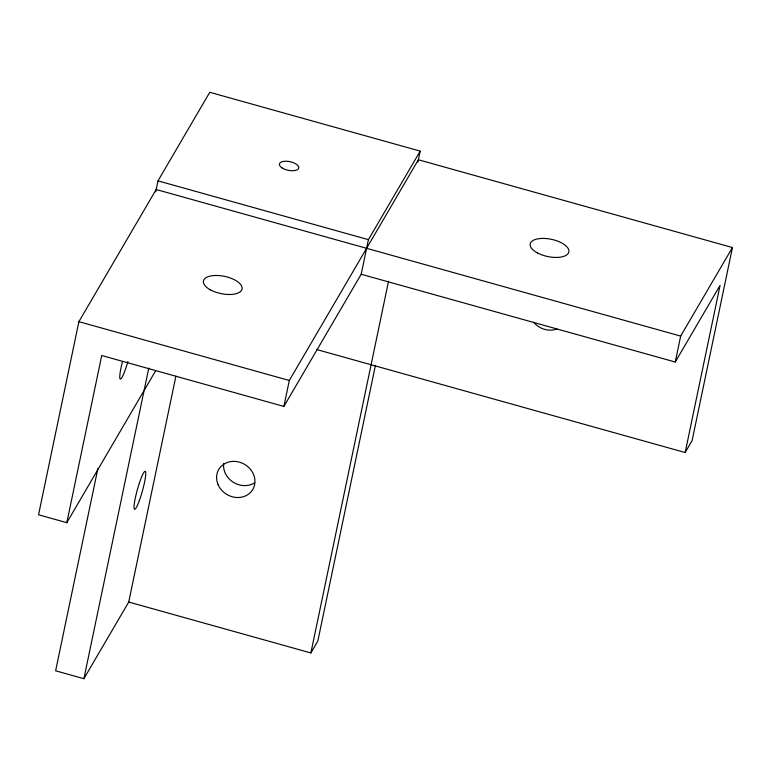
<?xml version="1.0" encoding="UTF-8"?>
<svg xmlns="http://www.w3.org/2000/svg" width="771" height="771" viewBox="0 0 771 771"><rect width="100%" height="100%" fill="white"/><g stroke="black" fill="none" stroke-linecap="round" stroke-linejoin="round"><path stroke-width="1.16" d="M66.817 522.671L101.733 355.508L283.892 406.423L289.308 380.479L418.383 159.761L732.45 247.539L680.668 336.089L156.176 189.502L78.893 321.671L38.55 514.768L66.817 522.671L155.617 370.812M97.898 468.469L55.628 670.799L83.894 678.702L128.728 602.045L175.904 376.181M155.684 191.854L157.988 180.857L209.77 92.298L420.195 151.116L417.892 162.112M83.894 678.702L148.774 368.133M283.892 406.423L361.185 274.254L368.413 239.665L420.195 151.116M128.728 602.045L310.877 652.95L388.555 281.174M375.342 365.791L317.835 641.058L310.877 652.95M361.185 274.254L675.251 362.023L680.668 336.089M316.9 349.6L685.159 452.529L720.075 285.366L675.251 362.023M732.45 247.539L692.107 440.626L685.159 452.529M157.988 180.857L368.413 239.665M78.893 321.671L289.308 380.479M556.893 329.015A19.738 17.473 30.3 0 1 533.628 322.211M127.919 361.532A19.738 2.612 -74.4 0 1 120.411 379.062A19.738 2.612 -74.4 0 1 122.522 361.512M254.536 482.897A19.738 17.473 30.3 0 1 233.276 482.241A19.738 17.473 30.3 0 1 223.686 463.448M537.368 252.888A19.738 8.809 11.8 0 0 568.709 252.474A19.738 8.809 11.8 0 0 542.505 238.403A19.738 8.809 11.8 0 0 537.368 252.888M282.369 168.097A9.869 4.404 11.8 0 0 298.512 168.618A9.869 4.404 11.8 0 0 286.388 161.235A9.869 4.404 11.8 0 0 282.369 168.097M210.396 289.848A19.738 8.809 11.8 0 0 241.882 289.645A19.738 8.809 11.8 0 0 215.957 275.469A19.738 8.809 11.8 0 0 210.396 289.848M218.106 484.699A19.738 17.473 30.3 0 0 251.095 491.802A19.738 17.473 30.3 0 0 238.123 461.839A19.738 17.473 30.3 0 0 218.106 484.699M139.406 500.446A19.738 2.612 -74.4 0 0 145.208 471.312A19.738 2.612 -74.4 0 0 135.06 499.203A19.738 2.612 -74.4 0 0 139.406 500.446"/></g></svg>
